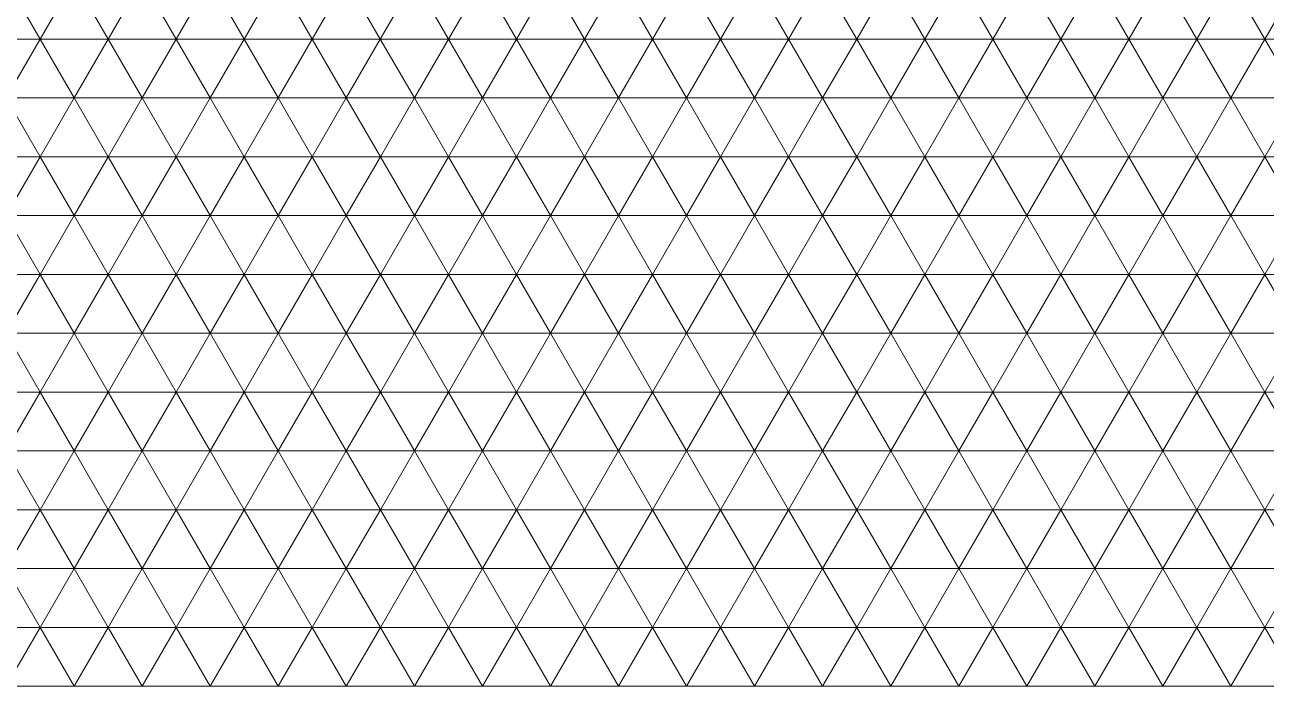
# Model space of a CAD drawing. Extents: x 1.2 to 53.9, y -43.5 to 3.2.
# Drawn here: x 12.069 to 15.723, y -43.174 to -41.227 of the extents above; entities that cross this region are included whole.
import ezdxf

# ---------------------------------------------------------------- set-up
doc = ezdxf.new("R2010")
doc.units = 0
doc.header["$MEASUREMENT"] = 0
doc.layers.add('layer', color=7, linetype='Continuous')

msp = doc.modelspace()

# ---------------------------------------------------------------- linework, layer by layer
at = {"layer": 'layer', "color": 47, "lineweight": 9}
for points in [[(11.9141, -41.269), (12.1143, -41.269), (12.0142, -41.0958)], [(12.0142, -41.0958), (12.1143, -41.269), (12.2145, -41.0958)], [(12.1143, -41.269), (12.3146, -41.269), (12.2145, -41.0958)], [(12.2145, -41.0958), (12.3146, -41.269), (12.4147, -41.0958)], [(12.3146, -41.269), (12.5149, -41.269), (12.4147, -41.0958)], [(12.4147, -41.0958), (12.5149, -41.269), (12.615, -41.0958)], [(12.5149, -41.269), (12.7152, -41.269), (12.615, -41.0958)], [(12.615, -41.0958), (12.7152, -41.269), (12.8153, -41.0958)], [(12.7152, -41.269), (12.9155, -41.269), (12.8153, -41.0958)], [(12.8153, -41.0958), (12.9155, -41.269), (13.0156, -41.0958)], [(12.9155, -41.269), (13.1157, -41.269), (13.0156, -41.0958)], [(13.0156, -41.0958), (13.1157, -41.269), (13.2159, -41.0958)], [(13.1157, -41.269), (13.316, -41.269), (13.2159, -41.0958)], [(13.2159, -41.0958), (13.316, -41.269), (13.4162, -41.0958)], [(13.316, -41.269), (13.5163, -41.269), (13.4162, -41.0958)], [(13.4162, -41.0958), (13.5163, -41.269), (13.6165, -41.0958)], [(13.5163, -41.269), (13.7166, -41.269), (13.6165, -41.0958)], [(13.6165, -41.0958), (13.7166, -41.269), (13.8168, -41.0958)], [(13.7166, -41.269), (13.9169, -41.269), (13.8168, -41.0958)], [(13.8168, -41.0958), (13.9169, -41.269), (14.017, -41.0958)], [(13.9169, -41.269), (14.1172, -41.269), (14.017, -41.0958)], [(14.017, -41.0958), (14.1172, -41.269), (14.2173, -41.0958)], [(14.1172, -41.269), (14.3175, -41.269), (14.2173, -41.0958)], [(14.2173, -41.0958), (14.3175, -41.269), (14.4176, -41.0958)], [(14.3175, -41.269), (14.5178, -41.269), (14.4176, -41.0958)], [(14.4176, -41.0958), (14.5178, -41.269), (14.6179, -41.0958)], [(14.5178, -41.269), (14.718, -41.269), (14.6179, -41.0958)], [(14.6179, -41.0958), (14.718, -41.269), (14.8182, -41.0958)], [(14.718, -41.269), (14.9183, -41.269), (14.8182, -41.0958)], [(14.8182, -41.0958), (14.9183, -41.269), (15.0185, -41.0958)], [(14.9183, -41.269), (15.1186, -41.269), (15.0185, -41.0958)], [(15.0185, -41.0958), (15.1186, -41.269), (15.2188, -41.0958)], [(15.1186, -41.269), (15.3189, -41.269), (15.2188, -41.0958)], [(15.2188, -41.0958), (15.3189, -41.269), (15.419, -41.0958)], [(15.3189, -41.269), (15.5192, -41.269), (15.419, -41.0958)], [(15.419, -41.0958), (15.5192, -41.269), (15.6193, -41.0958)], [(15.5192, -41.269), (15.7195, -41.269), (15.6193, -41.0958)], [(15.6193, -41.0958), (15.7195, -41.269), (15.8196, -41.0958)], [(15.7195, -41.269), (15.9197, -41.269), (15.8196, -41.0958)], [(11.9141, -41.269), (12.0142, -41.4422), (12.1143, -41.269)], [(12.0142, -41.4422), (12.2145, -41.4422), (12.1143, -41.269)], [(12.1143, -41.269), (12.2145, -41.4422), (12.3146, -41.269)], [(12.2145, -41.4422), (12.4148, -41.4422), (12.3146, -41.269)], [(12.3146, -41.269), (12.4148, -41.4422), (12.5149, -41.269)], [(12.4148, -41.4422), (12.615, -41.4422), (12.5149, -41.269)], [(12.5149, -41.269), (12.615, -41.4422), (12.7152, -41.269)], [(12.615, -41.4422), (12.8153, -41.4422), (12.7152, -41.269)], [(12.7152, -41.269), (12.8153, -41.4422), (12.9155, -41.269)], [(12.8153, -41.4422), (13.0156, -41.4422), (12.9155, -41.269)], [(12.9155, -41.269), (13.0156, -41.4422), (13.1157, -41.269)], [(13.0156, -41.4422), (13.2159, -41.4422), (13.1157, -41.269)], [(13.1157, -41.269), (13.2159, -41.4422), (13.316, -41.269)], [(13.2159, -41.4422), (13.4162, -41.4422), (13.316, -41.269)], [(13.316, -41.269), (13.4162, -41.4422), (13.5163, -41.269)], [(13.4162, -41.4422), (13.6165, -41.4422), (13.5163, -41.269)], [(13.5163, -41.269), (13.6165, -41.4422), (13.7166, -41.269)], [(13.6165, -41.4422), (13.8168, -41.4422), (13.7166, -41.269)], [(13.7166, -41.269), (13.8168, -41.4422), (13.9169, -41.269)], [(13.8168, -41.4422), (14.017, -41.4422), (13.9169, -41.269)], [(13.9169, -41.269), (14.017, -41.4422), (14.1172, -41.269)], [(14.017, -41.4422), (14.2173, -41.4422), (14.1172, -41.269)], [(14.1172, -41.269), (14.2173, -41.4422), (14.3175, -41.269)], [(14.2173, -41.4422), (14.4176, -41.4422), (14.3175, -41.269)], [(14.3175, -41.269), (14.4176, -41.4422), (14.5178, -41.269)], [(14.4176, -41.4422), (14.6179, -41.4422), (14.5178, -41.269)], [(14.5178, -41.269), (14.6179, -41.4422), (14.718, -41.269)], [(14.6179, -41.4422), (14.8182, -41.4422), (14.718, -41.269)], [(14.718, -41.269), (14.8182, -41.4422), (14.9183, -41.269)], [(14.8182, -41.4422), (15.0185, -41.4422), (14.9183, -41.269)], [(14.9183, -41.269), (15.0185, -41.4422), (15.1186, -41.269)], [(15.0185, -41.4422), (15.2188, -41.4422), (15.1186, -41.269)], [(15.1186, -41.269), (15.2188, -41.4422), (15.3189, -41.269)], [(15.2188, -41.4422), (15.419, -41.4422), (15.3189, -41.269)], [(15.3189, -41.269), (15.419, -41.4422), (15.5192, -41.269)], [(15.419, -41.4422), (15.6193, -41.4422), (15.5192, -41.269)], [(15.5192, -41.269), (15.6193, -41.4422), (15.7195, -41.269)], [(15.6193, -41.4422), (15.8196, -41.4422), (15.7195, -41.269)], [(15.7195, -41.269), (15.8196, -41.4422), (15.9197, -41.269)], [(11.9141, -41.6155), (12.1143, -41.6155), (12.0142, -41.4422)], [(12.0142, -41.4422), (12.1143, -41.6155), (12.2145, -41.4422)], [(12.1143, -41.6155), (12.3146, -41.6155), (12.2145, -41.4422)], [(12.2145, -41.4422), (12.3146, -41.6155), (12.4148, -41.4422)], [(12.3146, -41.6155), (12.5149, -41.6155), (12.4148, -41.4422)], [(12.4148, -41.4422), (12.5149, -41.6155), (12.615, -41.4422)], [(12.5149, -41.6155), (12.7152, -41.6155), (12.615, -41.4422)], [(12.615, -41.4422), (12.7152, -41.6155), (12.8153, -41.4422)], [(12.7152, -41.6155), (12.9155, -41.6155), (12.8153, -41.4422)], [(12.8153, -41.4422), (12.9155, -41.6155), (13.0156, -41.4422)], [(12.9155, -41.6155), (13.1158, -41.6155), (13.0156, -41.4422)], [(13.0156, -41.4422), (13.1158, -41.6155), (13.2159, -41.4422)], [(13.1158, -41.6155), (13.316, -41.6155), (13.2159, -41.4422)], [(13.2159, -41.4422), (13.316, -41.6155), (13.4162, -41.4422)], [(13.316, -41.6155), (13.5163, -41.6155), (13.4162, -41.4422)], [(13.4162, -41.4422), (13.5163, -41.6155), (13.6165, -41.4422)], [(13.5163, -41.6155), (13.7166, -41.6155), (13.6165, -41.4422)], [(13.6165, -41.4422), (13.7166, -41.6155), (13.8168, -41.4422)], [(13.7166, -41.6155), (13.9169, -41.6155), (13.8168, -41.4422)], [(13.8168, -41.4422), (13.9169, -41.6155), (14.017, -41.4422)], [(13.9169, -41.6155), (14.1172, -41.6155), (14.017, -41.4422)], [(14.017, -41.4422), (14.1172, -41.6155), (14.2173, -41.4422)], [(14.1172, -41.6155), (14.3175, -41.6155), (14.2173, -41.4422)], [(14.2173, -41.4422), (14.3175, -41.6155), (14.4176, -41.4422)], [(14.3175, -41.6155), (14.5178, -41.6155), (14.4176, -41.4422)], [(14.4176, -41.4422), (14.5178, -41.6155), (14.6179, -41.4422)], [(14.5178, -41.6155), (14.718, -41.6155), (14.6179, -41.4422)], [(14.6179, -41.4422), (14.718, -41.6155), (14.8182, -41.4422)], [(14.718, -41.6155), (14.9183, -41.6155), (14.8182, -41.4422)], [(14.8182, -41.4422), (14.9183, -41.6155), (15.0185, -41.4422)], [(14.9183, -41.6155), (15.1186, -41.6155), (15.0185, -41.4422)], [(15.0185, -41.4422), (15.1186, -41.6155), (15.2188, -41.4422)], [(15.1186, -41.6155), (15.3189, -41.6155), (15.2188, -41.4422)], [(15.2188, -41.4422), (15.3189, -41.6155), (15.419, -41.4422)], [(15.3189, -41.6155), (15.5192, -41.6155), (15.419, -41.4422)], [(15.419, -41.4422), (15.5192, -41.6155), (15.6193, -41.4422)], [(15.5192, -41.6155), (15.7195, -41.6155), (15.6193, -41.4422)], [(15.6193, -41.4422), (15.7195, -41.6155), (15.8196, -41.4422)], [(15.7195, -41.6155), (15.9197, -41.6155), (15.8196, -41.4422)], [(11.9141, -41.6155), (12.0142, -41.7887), (12.1143, -41.6155)], [(12.0142, -41.7887), (12.2145, -41.7887), (12.1143, -41.6155)], [(12.1143, -41.6155), (12.2145, -41.7887), (12.3146, -41.6155)], [(12.2145, -41.7887), (12.4148, -41.7887), (12.3146, -41.6155)], [(12.3146, -41.6155), (12.4148, -41.7887), (12.5149, -41.6155)], [(12.4148, -41.7887), (12.6151, -41.7887), (12.5149, -41.6155)], [(12.5149, -41.6155), (12.6151, -41.7887), (12.7152, -41.6155)], [(12.6151, -41.7887), (12.8153, -41.7887), (12.7152, -41.6155)], [(12.7152, -41.6155), (12.8153, -41.7887), (12.9155, -41.6155)], [(12.8153, -41.7887), (13.0156, -41.7887), (12.9155, -41.6155)], [(12.9155, -41.6155), (13.0156, -41.7887), (13.1158, -41.6155)], [(13.0156, -41.7887), (13.2159, -41.7887), (13.1158, -41.6155)], [(13.1158, -41.6155), (13.2159, -41.7887), (13.316, -41.6155)], [(13.2159, -41.7887), (13.4162, -41.7887), (13.316, -41.6155)], [(13.316, -41.6155), (13.4162, -41.7887), (13.5163, -41.6155)], [(13.4162, -41.7887), (13.6165, -41.7887), (13.5163, -41.6155)], [(13.5163, -41.6155), (13.6165, -41.7887), (13.7166, -41.6155)], [(13.6165, -41.7887), (13.8168, -41.7887), (13.7166, -41.6155)], [(13.7166, -41.6155), (13.8168, -41.7887), (13.9169, -41.6155)], [(13.8168, -41.7887), (14.017, -41.7887), (13.9169, -41.6155)], [(13.9169, -41.6155), (14.017, -41.7887), (14.1172, -41.6155)], [(14.017, -41.7887), (14.2173, -41.7887), (14.1172, -41.6155)], [(14.1172, -41.6155), (14.2173, -41.7887), (14.3175, -41.6155)], [(14.2173, -41.7887), (14.4176, -41.7887), (14.3175, -41.6155)], [(14.3175, -41.6155), (14.4176, -41.7887), (14.5178, -41.6155)], [(14.4176, -41.7887), (14.6179, -41.7887), (14.5178, -41.6155)], [(14.5178, -41.6155), (14.6179, -41.7887), (14.718, -41.6155)], [(14.6179, -41.7887), (14.8182, -41.7887), (14.718, -41.6155)], [(14.718, -41.6155), (14.8182, -41.7887), (14.9183, -41.6155)], [(14.8182, -41.7887), (15.0185, -41.7887), (14.9183, -41.6155)], [(14.9183, -41.6155), (15.0185, -41.7887), (15.1186, -41.6155)], [(15.0185, -41.7887), (15.2188, -41.7887), (15.1186, -41.6155)], [(15.1186, -41.6155), (15.2188, -41.7887), (15.3189, -41.6155)], [(15.2188, -41.7887), (15.419, -41.7887), (15.3189, -41.6155)], [(15.3189, -41.6155), (15.419, -41.7887), (15.5192, -41.6155)], [(15.419, -41.7887), (15.6193, -41.7887), (15.5192, -41.6155)], [(15.5192, -41.6155), (15.6193, -41.7887), (15.7195, -41.6155)], [(15.6193, -41.7887), (15.8196, -41.7887), (15.7195, -41.6155)], [(15.7195, -41.6155), (15.8196, -41.7887), (15.9197, -41.6155)], [(11.9141, -41.9619), (12.1143, -41.9619), (12.0142, -41.7887)], [(12.0142, -41.7887), (12.1143, -41.9619), (12.2145, -41.7887)], [(12.1143, -41.9619), (12.3146, -41.9619), (12.2145, -41.7887)], [(12.2145, -41.7887), (12.3146, -41.9619), (12.4148, -41.7887)], [(12.3146, -41.9619), (12.5149, -41.9619), (12.4148, -41.7887)], [(12.4148, -41.7887), (12.5149, -41.9619), (12.6151, -41.7887)], [(12.5149, -41.9619), (12.7152, -41.9619), (12.6151, -41.7887)], [(12.6151, -41.7887), (12.7152, -41.9619), (12.8153, -41.7887)], [(12.7152, -41.9619), (12.9155, -41.9619), (12.8153, -41.7887)], [(12.8153, -41.7887), (12.9155, -41.9619), (13.0156, -41.7887)], [(12.9155, -41.9619), (13.1158, -41.9619), (13.0156, -41.7887)], [(13.0156, -41.7887), (13.1158, -41.9619), (13.2159, -41.7887)], [(13.1158, -41.9619), (13.3161, -41.9619), (13.2159, -41.7887)], [(13.2159, -41.7887), (13.3161, -41.9619), (13.4162, -41.7887)], [(13.3161, -41.9619), (13.5163, -41.9619), (13.4162, -41.7887)], [(13.4162, -41.7887), (13.5163, -41.9619), (13.6165, -41.7887)], [(13.5163, -41.9619), (13.7166, -41.9619), (13.6165, -41.7887)], [(13.6165, -41.7887), (13.7166, -41.9619), (13.8168, -41.7887)], [(13.7166, -41.9619), (13.9169, -41.9619), (13.8168, -41.7887)], [(13.8168, -41.7887), (13.9169, -41.9619), (14.017, -41.7887)], [(13.9169, -41.9619), (14.1172, -41.9619), (14.017, -41.7887)], [(14.017, -41.7887), (14.1172, -41.9619), (14.2173, -41.7887)], [(14.1172, -41.9619), (14.3175, -41.9619), (14.2173, -41.7887)], [(14.2173, -41.7887), (14.3175, -41.9619), (14.4176, -41.7887)], [(14.3175, -41.9619), (14.5178, -41.9619), (14.4176, -41.7887)], [(14.4176, -41.7887), (14.5178, -41.9619), (14.6179, -41.7887)], [(14.5178, -41.9619), (14.718, -41.9619), (14.6179, -41.7887)], [(14.6179, -41.7887), (14.718, -41.9619), (14.8182, -41.7887)], [(14.718, -41.9619), (14.9183, -41.9619), (14.8182, -41.7887)], [(14.8182, -41.7887), (14.9183, -41.9619), (15.0185, -41.7887)], [(14.9183, -41.9619), (15.1186, -41.9619), (15.0185, -41.7887)], [(15.0185, -41.7887), (15.1186, -41.9619), (15.2188, -41.7887)], [(15.1186, -41.9619), (15.3189, -41.9619), (15.2188, -41.7887)], [(15.2188, -41.7887), (15.3189, -41.9619), (15.419, -41.7887)], [(15.3189, -41.9619), (15.5192, -41.9619), (15.419, -41.7887)], [(15.419, -41.7887), (15.5192, -41.9619), (15.6193, -41.7887)], [(15.5192, -41.9619), (15.7195, -41.9619), (15.6193, -41.7887)], [(15.6193, -41.7887), (15.7195, -41.9619), (15.8196, -41.7887)], [(15.7195, -41.9619), (15.9197, -41.9619), (15.8196, -41.7887)], [(11.9141, -41.9619), (12.0142, -42.1351), (12.1143, -41.9619)], [(12.0142, -42.1351), (12.2145, -42.1351), (12.1143, -41.9619)], [(12.1143, -41.9619), (12.2145, -42.1351), (12.3146, -41.9619)], [(12.2145, -42.1351), (12.4148, -42.1351), (12.3146, -41.9619)], [(12.3146, -41.9619), (12.4148, -42.1351), (12.5149, -41.9619)], [(12.4148, -42.1351), (12.6151, -42.1351), (12.5149, -41.9619)], [(12.5149, -41.9619), (12.6151, -42.1351), (12.7152, -41.9619)], [(12.6151, -42.1351), (12.8153, -42.1351), (12.7152, -41.9619)], [(12.7152, -41.9619), (12.8153, -42.1351), (12.9155, -41.9619)], [(12.8153, -42.1351), (13.0156, -42.1351), (12.9155, -41.9619)], [(12.9155, -41.9619), (13.0156, -42.1351), (13.1158, -41.9619)], [(13.0156, -42.1351), (13.2159, -42.1351), (13.1158, -41.9619)], [(13.1158, -41.9619), (13.2159, -42.1351), (13.3161, -41.9619)], [(13.2159, -42.1351), (13.4162, -42.1351), (13.3161, -41.9619)], [(13.3161, -41.9619), (13.4162, -42.1351), (13.5163, -41.9619)], [(13.4162, -42.1351), (13.6165, -42.1351), (13.5163, -41.9619)], [(13.5163, -41.9619), (13.6165, -42.1351), (13.7166, -41.9619)], [(13.6165, -42.1351), (13.8168, -42.1351), (13.7166, -41.9619)], [(13.7166, -41.9619), (13.8168, -42.1351), (13.9169, -41.9619)], [(13.8168, -42.1351), (14.017, -42.1351), (13.9169, -41.9619)], [(13.9169, -41.9619), (14.017, -42.1351), (14.1172, -41.9619)], [(14.017, -42.1351), (14.2173, -42.1351), (14.1172, -41.9619)], [(14.1172, -41.9619), (14.2173, -42.1351), (14.3175, -41.9619)], [(14.2173, -42.1351), (14.4176, -42.1351), (14.3175, -41.9619)], [(14.3175, -41.9619), (14.4176, -42.1351), (14.5178, -41.9619)], [(14.4176, -42.1351), (14.6179, -42.1351), (14.5178, -41.9619)], [(14.5178, -41.9619), (14.6179, -42.1351), (14.718, -41.9619)], [(14.6179, -42.1351), (14.8182, -42.1351), (14.718, -41.9619)], [(14.718, -41.9619), (14.8182, -42.1351), (14.9183, -41.9619)], [(14.8182, -42.1351), (15.0185, -42.1351), (14.9183, -41.9619)], [(14.9183, -41.9619), (15.0185, -42.1351), (15.1186, -41.9619)], [(15.0185, -42.1351), (15.2188, -42.1351), (15.1186, -41.9619)], [(15.1186, -41.9619), (15.2188, -42.1351), (15.3189, -41.9619)], [(15.2188, -42.1351), (15.419, -42.1351), (15.3189, -41.9619)], [(15.3189, -41.9619), (15.419, -42.1351), (15.5192, -41.9619)], [(15.419, -42.1351), (15.6193, -42.1351), (15.5192, -41.9619)], [(15.5192, -41.9619), (15.6193, -42.1351), (15.7195, -41.9619)], [(15.6193, -42.1351), (15.8196, -42.1351), (15.7195, -41.9619)], [(15.7195, -41.9619), (15.8196, -42.1351), (15.9197, -41.9619)], [(11.9141, -42.3083), (12.1143, -42.3083), (12.0142, -42.1351)], [(12.0142, -42.1351), (12.1143, -42.3083), (12.2145, -42.1351)], [(12.1143, -42.3083), (12.3146, -42.3083), (12.2145, -42.1351)], [(12.2145, -42.1351), (12.3146, -42.3083), (12.4148, -42.1351)], [(12.3146, -42.3083), (12.5149, -42.3083), (12.4148, -42.1351)], [(12.4148, -42.1351), (12.5149, -42.3083), (12.6151, -42.1351)], [(12.5149, -42.3083), (12.7152, -42.3083), (12.6151, -42.1351)], [(12.6151, -42.1351), (12.7152, -42.3083), (12.8153, -42.1351)], [(12.7152, -42.3083), (12.9155, -42.3083), (12.8153, -42.1351)], [(12.8153, -42.1351), (12.9155, -42.3083), (13.0156, -42.1351)], [(12.9155, -42.3083), (13.1158, -42.3083), (13.0156, -42.1351)], [(13.0156, -42.1351), (13.1158, -42.3083), (13.2159, -42.1351)], [(13.1158, -42.3083), (13.3161, -42.3083), (13.2159, -42.1351)], [(13.2159, -42.1351), (13.3161, -42.3083), (13.4162, -42.1351)], [(13.3161, -42.3083), (13.5163, -42.3083), (13.4162, -42.1351)], [(13.4162, -42.1351), (13.5163, -42.3083), (13.6165, -42.1351)], [(13.5163, -42.3083), (13.7166, -42.3083), (13.6165, -42.1351)], [(13.6165, -42.1351), (13.7166, -42.3083), (13.8168, -42.1351)], [(13.7166, -42.3083), (13.9169, -42.3083), (13.8168, -42.1351)], [(13.8168, -42.1351), (13.9169, -42.3083), (14.017, -42.1351)], [(13.9169, -42.3083), (14.1172, -42.3083), (14.017, -42.1351)], [(14.017, -42.1351), (14.1172, -42.3083), (14.2173, -42.1351)], [(14.1172, -42.3083), (14.3175, -42.3083), (14.2173, -42.1351)], [(14.2173, -42.1351), (14.3175, -42.3083), (14.4176, -42.1351)], [(14.3175, -42.3083), (14.5178, -42.3083), (14.4176, -42.1351)], [(14.4176, -42.1351), (14.5178, -42.3083), (14.6179, -42.1351)], [(14.5178, -42.3083), (14.718, -42.3083), (14.6179, -42.1351)], [(14.6179, -42.1351), (14.718, -42.3083), (14.8182, -42.1351)], [(14.718, -42.3083), (14.9183, -42.3083), (14.8182, -42.1351)], [(14.8182, -42.1351), (14.9183, -42.3083), (15.0185, -42.1351)], [(14.9183, -42.3083), (15.1186, -42.3083), (15.0185, -42.1351)], [(15.0185, -42.1351), (15.1186, -42.3083), (15.2188, -42.1351)], [(15.1186, -42.3083), (15.3189, -42.3083), (15.2188, -42.1351)], [(15.2188, -42.1351), (15.3189, -42.3083), (15.419, -42.1351)], [(15.3189, -42.3083), (15.5192, -42.3083), (15.419, -42.1351)], [(15.419, -42.1351), (15.5192, -42.3083), (15.6193, -42.1351)], [(15.5192, -42.3083), (15.7195, -42.3083), (15.6193, -42.1351)], [(15.6193, -42.1351), (15.7195, -42.3083), (15.8196, -42.1351)], [(15.7195, -42.3083), (15.9197, -42.3083), (15.8196, -42.1351)], [(11.9141, -42.3083), (12.0142, -42.4815), (12.1143, -42.3083)], [(12.0142, -42.4815), (12.2145, -42.4815), (12.1143, -42.3083)], [(12.1143, -42.3083), (12.2145, -42.4815), (12.3146, -42.3083)], [(12.2145, -42.4815), (12.4148, -42.4815), (12.3146, -42.3083)], [(12.3146, -42.3083), (12.4148, -42.4815), (12.5149, -42.3083)], [(12.4148, -42.4815), (12.6151, -42.4815), (12.5149, -42.3083)], [(12.5149, -42.3083), (12.6151, -42.4815), (12.7152, -42.3083)], [(12.6151, -42.4815), (12.8153, -42.4815), (12.7152, -42.3083)], [(12.7152, -42.3083), (12.8153, -42.4815), (12.9155, -42.3083)], [(12.8153, -42.4815), (13.0156, -42.4815), (12.9155, -42.3083)], [(12.9155, -42.3083), (13.0156, -42.4815), (13.1158, -42.3083)], [(13.0156, -42.4815), (13.2159, -42.4815), (13.1158, -42.3083)], [(13.1158, -42.3083), (13.2159, -42.4815), (13.3161, -42.3083)], [(13.2159, -42.4815), (13.4162, -42.4815), (13.3161, -42.3083)], [(13.3161, -42.3083), (13.4162, -42.4815), (13.5163, -42.3083)], [(13.4162, -42.4815), (13.6165, -42.4815), (13.5163, -42.3083)], [(13.5163, -42.3083), (13.6165, -42.4815), (13.7166, -42.3083)], [(13.6165, -42.4815), (13.8168, -42.4815), (13.7166, -42.3083)], [(13.7166, -42.3083), (13.8168, -42.4815), (13.9169, -42.3083)], [(13.8168, -42.4815), (14.017, -42.4815), (13.9169, -42.3083)], [(13.9169, -42.3083), (14.017, -42.4815), (14.1172, -42.3083)], [(14.017, -42.4815), (14.2173, -42.4815), (14.1172, -42.3083)], [(14.1172, -42.3083), (14.2173, -42.4815), (14.3175, -42.3083)], [(14.2173, -42.4815), (14.4176, -42.4815), (14.3175, -42.3083)], [(14.3175, -42.3083), (14.4176, -42.4815), (14.5178, -42.3083)], [(14.4176, -42.4815), (14.6179, -42.4815), (14.5178, -42.3083)], [(14.5178, -42.3083), (14.6179, -42.4815), (14.718, -42.3083)], [(14.6179, -42.4815), (14.8182, -42.4815), (14.718, -42.3083)], [(14.718, -42.3083), (14.8182, -42.4815), (14.9183, -42.3083)], [(14.8182, -42.4815), (15.0185, -42.4815), (14.9183, -42.3083)], [(14.9183, -42.3083), (15.0185, -42.4815), (15.1186, -42.3083)], [(15.0185, -42.4815), (15.2188, -42.4815), (15.1186, -42.3083)], [(15.1186, -42.3083), (15.2188, -42.4815), (15.3189, -42.3083)], [(15.2188, -42.4815), (15.419, -42.4815), (15.3189, -42.3083)], [(15.3189, -42.3083), (15.419, -42.4815), (15.5192, -42.3083)], [(15.419, -42.4815), (15.6193, -42.4815), (15.5192, -42.3083)], [(15.5192, -42.3083), (15.6193, -42.4815), (15.7195, -42.3083)], [(15.6193, -42.4815), (15.8196, -42.4815), (15.7195, -42.3083)], [(15.7195, -42.3083), (15.8196, -42.4815), (15.9197, -42.3083)], [(11.9141, -42.6547), (12.1143, -42.6547), (12.0142, -42.4815)], [(12.0142, -42.4815), (12.1143, -42.6547), (12.2145, -42.4815)], [(12.1143, -42.6547), (12.3146, -42.6547), (12.2145, -42.4815)], [(12.2145, -42.4815), (12.3146, -42.6547), (12.4148, -42.4815)], [(12.3146, -42.6547), (12.5149, -42.6547), (12.4148, -42.4815)], [(12.4148, -42.4815), (12.5149, -42.6547), (12.6151, -42.4815)], [(12.5149, -42.6547), (12.7152, -42.6547), (12.6151, -42.4815)], [(12.6151, -42.4815), (12.7152, -42.6547), (12.8153, -42.4815)], [(12.7152, -42.6547), (12.9155, -42.6547), (12.8153, -42.4815)], [(12.8153, -42.4815), (12.9155, -42.6547), (13.0156, -42.4815)], [(12.9155, -42.6547), (13.1158, -42.6547), (13.0156, -42.4815)], [(13.0156, -42.4815), (13.1158, -42.6547), (13.2159, -42.4815)], [(13.1158, -42.6547), (13.3161, -42.6547), (13.2159, -42.4815)], [(13.2159, -42.4815), (13.3161, -42.6547), (13.4162, -42.4815)], [(13.3161, -42.6547), (13.5163, -42.6547), (13.4162, -42.4815)], [(13.4162, -42.4815), (13.5163, -42.6547), (13.6165, -42.4815)], [(13.5163, -42.6547), (13.7166, -42.6547), (13.6165, -42.4815)], [(13.6165, -42.4815), (13.7166, -42.6547), (13.8168, -42.4815)], [(13.7166, -42.6547), (13.9169, -42.6547), (13.8168, -42.4815)], [(13.8168, -42.4815), (13.9169, -42.6547), (14.017, -42.4815)], [(13.9169, -42.6547), (14.1172, -42.6547), (14.017, -42.4815)], [(14.017, -42.4815), (14.1172, -42.6547), (14.2173, -42.4815)], [(14.1172, -42.6547), (14.3175, -42.6547), (14.2173, -42.4815)], [(14.2173, -42.4815), (14.3175, -42.6547), (14.4176, -42.4815)], [(14.3175, -42.6547), (14.5178, -42.6547), (14.4176, -42.4815)], [(14.4176, -42.4815), (14.5178, -42.6547), (14.6179, -42.4815)], [(14.5178, -42.6547), (14.718, -42.6547), (14.6179, -42.4815)], [(14.6179, -42.4815), (14.718, -42.6547), (14.8182, -42.4815)], [(14.718, -42.6547), (14.9183, -42.6547), (14.8182, -42.4815)], [(14.8182, -42.4815), (14.9183, -42.6547), (15.0185, -42.4815)], [(14.9183, -42.6547), (15.1186, -42.6547), (15.0185, -42.4815)], [(15.0185, -42.4815), (15.1186, -42.6547), (15.2188, -42.4815)], [(15.1186, -42.6547), (15.3189, -42.6547), (15.2188, -42.4815)], [(15.2188, -42.4815), (15.3189, -42.6547), (15.419, -42.4815)], [(15.3189, -42.6547), (15.5192, -42.6547), (15.419, -42.4815)], [(15.419, -42.4815), (15.5192, -42.6547), (15.6193, -42.4815)], [(15.5192, -42.6547), (15.7195, -42.6547), (15.6193, -42.4815)], [(15.6193, -42.4815), (15.7195, -42.6547), (15.8196, -42.4815)], [(15.7195, -42.6547), (15.9197, -42.6547), (15.8196, -42.4815)], [(11.9141, -42.6547), (12.0142, -42.8279), (12.1143, -42.6547)], [(12.0142, -42.8279), (12.2145, -42.8279), (12.1143, -42.6547)], [(12.1143, -42.6547), (12.2145, -42.8279), (12.3146, -42.6547)], [(12.2145, -42.8279), (12.4148, -42.8279), (12.3146, -42.6547)], [(12.3146, -42.6547), (12.4148, -42.8279), (12.5149, -42.6547)], [(12.4148, -42.8279), (12.6151, -42.8279), (12.5149, -42.6547)], [(12.5149, -42.6547), (12.6151, -42.8279), (12.7152, -42.6547)], [(12.6151, -42.8279), (12.8153, -42.8279), (12.7152, -42.6547)], [(12.7152, -42.6547), (12.8153, -42.8279), (12.9155, -42.6547)], [(12.8153, -42.8279), (13.0156, -42.8279), (12.9155, -42.6547)], [(12.9155, -42.6547), (13.0156, -42.8279), (13.1158, -42.6547)], [(13.0156, -42.8279), (13.2159, -42.8279), (13.1158, -42.6547)], [(13.1158, -42.6547), (13.2159, -42.8279), (13.3161, -42.6547)], [(13.2159, -42.8279), (13.4162, -42.8279), (13.3161, -42.6547)], [(13.3161, -42.6547), (13.4162, -42.8279), (13.5163, -42.6547)], [(13.4162, -42.8279), (13.6165, -42.8279), (13.5163, -42.6547)], [(13.5163, -42.6547), (13.6165, -42.8279), (13.7166, -42.6547)], [(13.6165, -42.8279), (13.8168, -42.8279), (13.7166, -42.6547)], [(13.7166, -42.6547), (13.8168, -42.8279), (13.9169, -42.6547)], [(13.8168, -42.8279), (14.017, -42.8279), (13.9169, -42.6547)], [(13.9169, -42.6547), (14.017, -42.8279), (14.1172, -42.6547)], [(14.017, -42.8279), (14.2173, -42.8279), (14.1172, -42.6547)], [(14.1172, -42.6547), (14.2173, -42.8279), (14.3175, -42.6547)], [(14.2173, -42.8279), (14.4176, -42.8279), (14.3175, -42.6547)], [(14.3175, -42.6547), (14.4176, -42.8279), (14.5178, -42.6547)], [(14.4176, -42.8279), (14.6179, -42.8279), (14.5178, -42.6547)], [(14.5178, -42.6547), (14.6179, -42.8279), (14.718, -42.6547)], [(14.6179, -42.8279), (14.8182, -42.8279), (14.718, -42.6547)], [(14.718, -42.6547), (14.8182, -42.8279), (14.9183, -42.6547)], [(14.8182, -42.8279), (15.0185, -42.8279), (14.9183, -42.6547)], [(14.9183, -42.6547), (15.0185, -42.8279), (15.1186, -42.6547)], [(15.0185, -42.8279), (15.2188, -42.8279), (15.1186, -42.6547)], [(15.1186, -42.6547), (15.2188, -42.8279), (15.3189, -42.6547)], [(15.2188, -42.8279), (15.419, -42.8279), (15.3189, -42.6547)], [(15.3189, -42.6547), (15.419, -42.8279), (15.5192, -42.6547)], [(15.419, -42.8279), (15.6193, -42.8279), (15.5192, -42.6547)], [(15.5192, -42.6547), (15.6193, -42.8279), (15.7195, -42.6547)], [(15.6193, -42.8279), (15.8196, -42.8279), (15.7195, -42.6547)], [(15.7195, -42.6547), (15.8196, -42.8279), (15.9197, -42.6547)], [(11.9141, -43.0011), (12.1143, -43.0011), (12.0142, -42.8279)], [(12.0142, -42.8279), (12.1143, -43.0011), (12.2145, -42.8279)], [(12.1143, -43.0011), (12.3146, -43.0011), (12.2145, -42.8279)], [(12.2145, -42.8279), (12.3146, -43.0011), (12.4148, -42.8279)], [(12.3146, -43.0011), (12.5149, -43.0011), (12.4148, -42.8279)], [(12.4148, -42.8279), (12.5149, -43.0011), (12.6151, -42.8279)], [(12.5149, -43.0011), (12.7152, -43.0011), (12.6151, -42.8279)], [(12.6151, -42.8279), (12.7152, -43.0011), (12.8153, -42.8279)], [(12.7152, -43.0011), (12.9155, -43.0011), (12.8153, -42.8279)], [(12.8153, -42.8279), (12.9155, -43.0011), (13.0156, -42.8279)], [(12.9155, -43.0011), (13.1158, -43.0011), (13.0156, -42.8279)], [(13.0156, -42.8279), (13.1158, -43.0011), (13.2159, -42.8279)], [(13.1158, -43.0011), (13.3161, -43.0011), (13.2159, -42.8279)], [(13.2159, -42.8279), (13.3161, -43.0011), (13.4162, -42.8279)], [(13.3161, -43.0011), (13.5163, -43.0011), (13.4162, -42.8279)], [(13.4162, -42.8279), (13.5163, -43.0011), (13.6165, -42.8279)], [(13.5163, -43.0011), (13.7166, -43.0011), (13.6165, -42.8279)], [(13.6165, -42.8279), (13.7166, -43.0011), (13.8168, -42.8279)], [(13.7166, -43.0011), (13.9169, -43.0011), (13.8168, -42.8279)], [(13.8168, -42.8279), (13.9169, -43.0011), (14.017, -42.8279)], [(13.9169, -43.0011), (14.1172, -43.0011), (14.017, -42.8279)], [(14.017, -42.8279), (14.1172, -43.0011), (14.2173, -42.8279)], [(14.1172, -43.0011), (14.3175, -43.0011), (14.2173, -42.8279)], [(14.2173, -42.8279), (14.3175, -43.0011), (14.4176, -42.8279)], [(14.3175, -43.0011), (14.5178, -43.0011), (14.4176, -42.8279)], [(14.4176, -42.8279), (14.5178, -43.0011), (14.6179, -42.8279)], [(14.5178, -43.0011), (14.718, -43.0011), (14.6179, -42.8279)], [(14.6179, -42.8279), (14.718, -43.0011), (14.8182, -42.8279)], [(14.718, -43.0011), (14.9183, -43.0011), (14.8182, -42.8279)], [(14.8182, -42.8279), (14.9183, -43.0011), (15.0185, -42.8279)], [(14.9183, -43.0011), (15.1186, -43.0011), (15.0185, -42.8279)], [(15.0185, -42.8279), (15.1186, -43.0011), (15.2188, -42.8279)], [(15.1186, -43.0011), (15.3189, -43.0011), (15.2188, -42.8279)], [(15.2188, -42.8279), (15.3189, -43.0011), (15.419, -42.8279)], [(15.3189, -43.0011), (15.5192, -43.0011), (15.419, -42.8279)], [(15.419, -42.8279), (15.5192, -43.0011), (15.6193, -42.8279)], [(15.5192, -43.0011), (15.7195, -43.0011), (15.6193, -42.8279)], [(15.6193, -42.8279), (15.7195, -43.0011), (15.8196, -42.8279)], [(15.7195, -43.0011), (15.9197, -43.0011), (15.8196, -42.8279)], [(11.9141, -43.0011), (12.0142, -43.1743), (12.1143, -43.0011)], [(12.0142, -43.1743), (12.2145, -43.1743), (12.1143, -43.0011)], [(12.1143, -43.0011), (12.2145, -43.1743), (12.3146, -43.0011)], [(12.2145, -43.1743), (12.4148, -43.1743), (12.3146, -43.0011)], [(12.3146, -43.0011), (12.4148, -43.1743), (12.5149, -43.0011)], [(12.4148, -43.1743), (12.6151, -43.1743), (12.5149, -43.0011)], [(12.5149, -43.0011), (12.6151, -43.1743), (12.7152, -43.0011)], [(12.6151, -43.1743), (12.8153, -43.1743), (12.7152, -43.0011)], [(12.7152, -43.0011), (12.8153, -43.1743), (12.9155, -43.0011)], [(12.8153, -43.1743), (13.0156, -43.1743), (12.9155, -43.0011)], [(12.9155, -43.0011), (13.0156, -43.1743), (13.1158, -43.0011)], [(13.0156, -43.1743), (13.2159, -43.1743), (13.1158, -43.0011)], [(13.1158, -43.0011), (13.2159, -43.1743), (13.3161, -43.0011)], [(13.2159, -43.1743), (13.4162, -43.1743), (13.3161, -43.0011)], [(13.3161, -43.0011), (13.4162, -43.1743), (13.5163, -43.0011)], [(13.4162, -43.1743), (13.6165, -43.1743), (13.5163, -43.0011)], [(13.5163, -43.0011), (13.6165, -43.1743), (13.7166, -43.0011)], [(13.6165, -43.1743), (13.8168, -43.1743), (13.7166, -43.0011)], [(13.7166, -43.0011), (13.8168, -43.1743), (13.9169, -43.0011)], [(13.8168, -43.1743), (14.017, -43.1743), (13.9169, -43.0011)], [(13.9169, -43.0011), (14.017, -43.1743), (14.1172, -43.0011)], [(14.017, -43.1743), (14.2173, -43.1743), (14.1172, -43.0011)], [(14.1172, -43.0011), (14.2173, -43.1743), (14.3175, -43.0011)], [(14.2173, -43.1743), (14.4176, -43.1743), (14.3175, -43.0011)], [(14.3175, -43.0011), (14.4176, -43.1743), (14.5178, -43.0011)], [(14.4176, -43.1743), (14.6179, -43.1743), (14.5178, -43.0011)], [(14.5178, -43.0011), (14.6179, -43.1743), (14.718, -43.0011)], [(14.6179, -43.1743), (14.8182, -43.1743), (14.718, -43.0011)], [(14.718, -43.0011), (14.8182, -43.1743), (14.9183, -43.0011)], [(14.8182, -43.1743), (15.0185, -43.1743), (14.9183, -43.0011)], [(14.9183, -43.0011), (15.0185, -43.1743), (15.1186, -43.0011)], [(15.0185, -43.1743), (15.2188, -43.1743), (15.1186, -43.0011)], [(15.1186, -43.0011), (15.2188, -43.1743), (15.3189, -43.0011)], [(15.2188, -43.1743), (15.419, -43.1743), (15.3189, -43.0011)], [(15.3189, -43.0011), (15.419, -43.1743), (15.5192, -43.0011)], [(15.419, -43.1743), (15.6193, -43.1743), (15.5192, -43.0011)], [(15.5192, -43.0011), (15.6193, -43.1743), (15.7195, -43.0011)], [(15.6193, -43.1743), (15.8196, -43.1743), (15.7195, -43.0011)], [(15.7195, -43.0011), (15.8196, -43.1743), (15.9197, -43.0011)]]:
    msp.add_3dface(points, dxfattribs=at)

doc.saveas('drawing.dxf')
